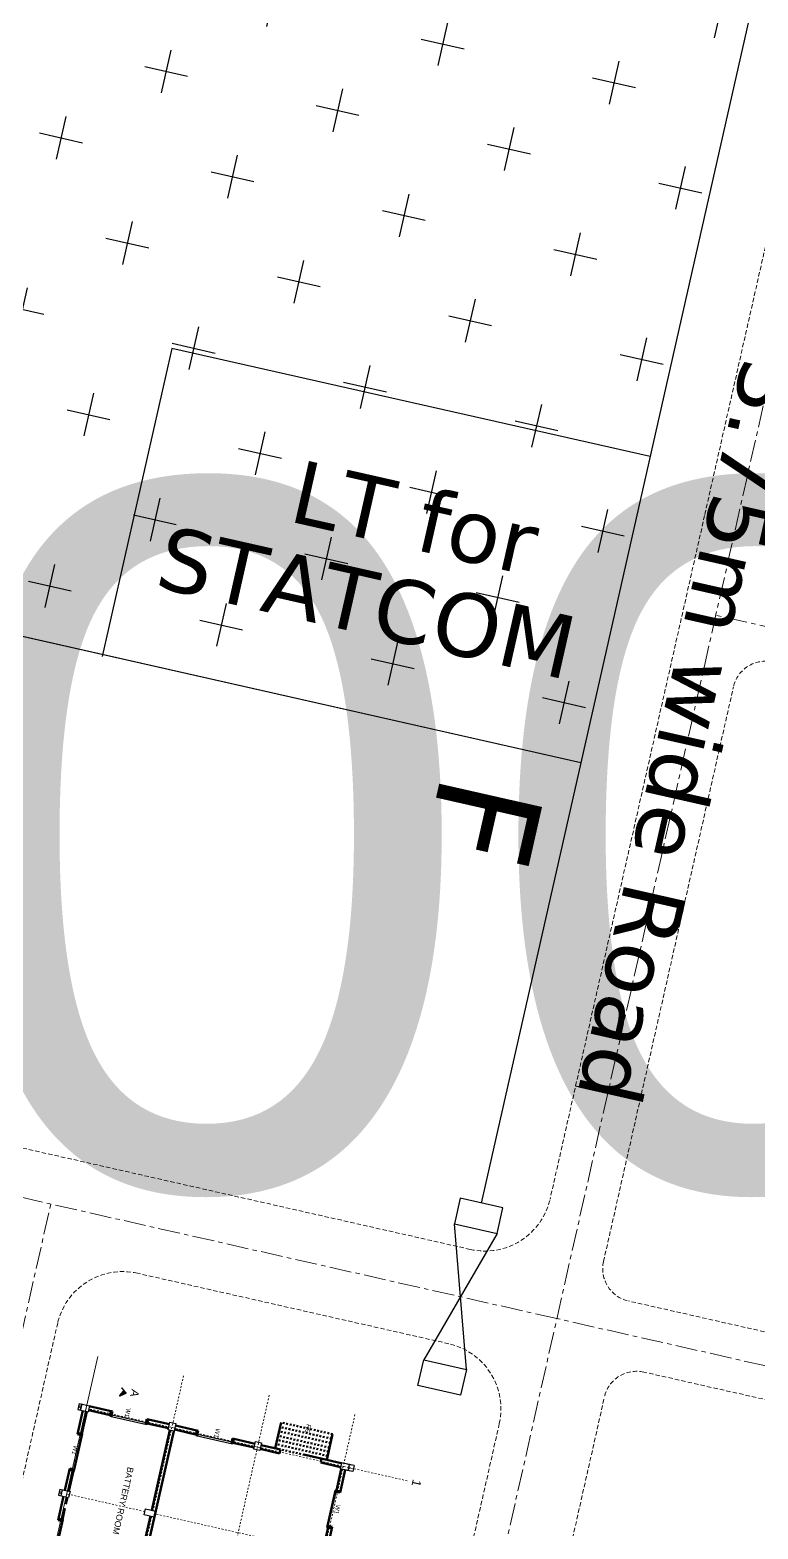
# Model space of a CAD drawing. Header units: metres. Extents: x 166708 to 226832, y 1503833 to 1555994.
# Drawn here: x 222307.4 to 222348.8, y 1554531.3 to 1554616.5 of the extents above; entities that cross this region are included whole.
import ezdxf

# ---------------------------------------------------------------- set-up
doc = ezdxf.new("R2010")
doc.units = ezdxf.units.M
doc.header["$MEASUREMENT"] = 0
for name, pattern in [('ACAD_ISO04W100', [30, 24, -3, 0, -3]), ('CENTER', [2, 1.25, -0.25, 0.25, -0.25]), ('HIDDEN', [0.375, 0.25, -0.125]), ('HIDDENX2', [0.75, 0.5, -0.25])]:
    doc.linetypes.add(name, pattern=pattern)
for name, color, linetype in [('Aelev-1', 5, 'Continuous'), ('Details', 7, 'Continuous'), ('E-LAY-DIM', 7, 'Continuous'), ('E-LAY-FENC', 7, 'FENCELINE1'), ('GLASS', 130, 'Continuous'), ('TEXT', 3, 'Continuous'), ('TXT', 222, 'Continuous')]:
    doc.layers.add(name, color=color, linetype=linetype)
for name, color, linetype, lineweight in [('E-LAY-CNTRL', 1, 'CENTER', 0), ('E-LAY-EXIST', 8, 'HIDDEN', 0), ('L00', 8, 'Continuous', 9), ('L09', 6, 'Continuous', 9), ('L25', 5, 'Continuous', 25), ('Wall', 6, 'Continuous', 70)]:
    doc.layers.add(name, color=color, linetype=linetype, lineweight=lineweight)
doc.styles.get("Standard").update_dxf_attribs({"font": 'arial.ttf'})
doc.styles.add('STYLE1', font='verdana.ttf')
doc.linetypes.add('FENCELINE1', pattern='A,0.25,-0.1,[133,ltypeshp.shx,S=0.1,R=0,X=-0.1,Y=0],-0.1,1', length=1.45)
doc.linetypes.add('PALLAV1', pattern='A,0.5,["X",Standard,S=0.1,R=0,X=-0.1,Y=-0.05],0.1', length=0.6)

# ---------------------------------------------------------------- blocks, each defined once
blk = doc.blocks.new('cr')
at = {"layer": 'Aelev-1', "linetype": 'Continuous', "ltscale": 100}
h = blk.add_hatch(dxfattribs=at)
h.set_pattern_fill('ANSI31', color=1, scale=1.3, style=0)
h.set_pattern_definition([(135.000000035, (-1064448.56976, 1019283.31253), (0.11490485187, 0.11490485201), [])])
h.paths.add_polyline_path([(-1058535, 779818), (-1058640, 779655), (-1058283, 779473)])
at = {"layer": 'Aelev-1', "color": 1, "linetype": 'Continuous', "ltscale": 100}
for p, q in [((-1058535, 779818), (-1058748, 779486)), ((-1058748, 779486), (-1058640, 779655)), ((-1058640, 779655), (-1058283, 779473)), ((-1058283, 779473), (-1058535, 779818))]:
    blk.add_line(p, q, dxfattribs=at)
at = {"layer": 'GLASS', "color": 4, "linetype": 'Continuous', "ltscale": 3}
for p, q in [((-1053682, 792701), (-1055682, 792701)), ((-1053682, 792701), (-1055682, 792701)), ((-1053607, 792631), (-1055757, 792631)), ((-1053607, 792631), (-1055757, 792631)), ((-1057137, 784281), (-1057137, 786281)), ((-1057032, 784206), (-1057032, 786356)), ((-1057137, 779281), (-1057137, 781281)), ((-1057032, 779206), (-1057032, 781356)), ((-1053547, 777931), (-1055697, 777931)), ((-1053547, 777931), (-1055697, 777931)), ((-1053622, 777861), (-1055622, 777861)), ((-1053622, 777861), (-1055622, 777861)), ((-1048547, 777931), (-1050697, 777931)), ((-1048622, 777861), (-1050622, 777861))]:
    blk.add_line(p, q, dxfattribs=at)
at = {"layer": 'L00', "linetype": 'ACAD_ISO04W100', "ltscale": 3}
for p, q in [((-1057182, 796516), (-1057182, 777931)), ((-1057182, 796516), (-1057182, 777931)), ((-1052182, 796516), (-1052182, 782931)), ((-1060199, 792781), (-1021347, 792781)), ((-1060199, 787781), (-1021347, 787781)), ((-1060199, 782781), (-1052343, 782781)), ((-1051993, 782781), (-1021347, 782781)), ((-1052182, 782331), (-1052182, 777781)), ((-1057357, 777781), (-1052182, 777781))]:
    blk.add_line(p, q, dxfattribs=at)
at = {"layer": 'L00', "linetype": 'Continuous', "ltscale": 100}
blk.add_line((-1060199, 777781), (-1037357, 777781), dxfattribs=at)
at = {"layer": 'L09', "ltscale": 2}
for centre in [(-1057176, 793133), (-1057176, 793133), (-1057176, 793133), (-1057176, 777431), (-1057176, 777430), (-1057176, 777430), (-1052176, 777431), (-1052176, 777430), (-1052176, 777430)]:
    blk.add_circle(centre, 50.4, dxfattribs=at)
at = {"layer": 'L25', "ltscale": 2}
for p, q in [((-1057357, 793381), (-1057357, 792631)), ((-1057357, 793381), (-1057007, 793381)), ((-1057357, 793231), (-1057357, 792631)), ((-1057357, 793081), (-1057007, 793081)), ((-1057357, 793081), (-1057007, 793081)), ((-1057357, 793081), (-1057007, 793081)), ((-1057007, 793381), (-1057007, 792631)), ((-1057007, 793231), (-1057007, 792631)), ((-1057357, 792631), (-1057007, 792631)), ((-1057357, 792631), (-1057007, 792631)), ((-1057357, 792631), (-1057007, 792631)), ((-1057357, 777931), (-1057007, 777931)), ((-1057357, 777331), (-1057357, 777931)), ((-1057357, 777331), (-1057357, 777931)), ((-1057357, 777483), (-1057007, 777483)), ((-1057357, 777481), (-1057007, 777481)), ((-1057357, 777481), (-1057007, 777481)), ((-1057007, 777331), (-1057007, 777931)), ((-1057007, 777331), (-1057007, 777931)), ((-1057007, 777331), (-1057007, 777931)), ((-1052357, 777931), (-1052007, 777931)), ((-1052357, 777931), (-1052007, 777931)), ((-1052357, 777331), (-1052357, 777931)), ((-1052357, 777481), (-1052007, 777481)), ((-1052007, 777331), (-1052007, 777931)), ((-1057357, 777333), (-1057007, 777333)), ((-1057357, 777331), (-1057007, 777331)), ((-1057357, 777331), (-1057007, 777331)), ((-1052357, 777331), (-1052007, 777331))]:
    blk.add_line(p, q, dxfattribs=at)
for points in [[(-1057457, 787956), (-1057007, 787956), (-1057007, 787606), (-1057457, 787606)], [(-1057457, 782956), (-1057007, 782956), (-1057007, 782606), (-1057457, 782606)], [(-1052343, 782931), (-1051993, 782931), (-1051993, 782331), (-1052343, 782331)]]:
    blk.add_lwpolyline(points, close=True, dxfattribs=at)
at = {"layer": 'Wall', "linetype": 'Continuous', "ltscale": 3}
for p, q in [((-1057007, 792931), (-1055682, 792931)), ((-1057007, 792931), (-1055682, 792931)), ((-1057007, 792701), (-1055757, 792701)), ((-1057007, 792701), (-1055757, 792701)), ((-1055757, 792931), (-1055757, 792631)), ((-1055757, 792931), (-1055757, 792631)), ((-1055682, 792931), (-1055682, 792631)), ((-1055682, 792931), (-1055682, 792631)), ((-1053682, 792931), (-1052357, 792931)), ((-1053682, 792931), (-1053682, 792631)), ((-1053682, 792931), (-1053682, 792631)), ((-1053682, 792931), (-1052357, 792931)), ((-1053607, 792931), (-1053607, 792631)), ((-1053607, 792931), (-1053607, 792631)), ((-1053607, 792701), (-1052357, 792701)), ((-1053607, 792701), (-1052357, 792701)), ((-1057332, 792631), (-1057332, 790439)), ((-1057102, 792631), (-1057102, 791481)), ((-1057332, 789081), (-1057332, 787956)), ((-1057102, 789081), (-1057102, 787956)), ((-1057332, 787606), (-1057332, 786281)), ((-1057102, 787606), (-1057102, 786356)), ((-1057332, 786356), (-1057032, 786356)), ((-1057332, 786281), (-1057032, 786281)), ((-1057332, 784281), (-1057032, 784281)), ((-1057332, 784281), (-1057332, 782956)), ((-1057332, 784206), (-1057032, 784206)), ((-1057102, 784206), (-1057102, 783755)), ((-1057102, 784206), (-1057102, 782956)), ((-1057332, 782606), (-1057332, 781281)), ((-1057102, 782606), (-1057102, 781356)), ((-1057007, 782931), (-1047382, 782931)), ((-1057332, 781356), (-1057032, 781356)), ((-1057332, 781281), (-1057032, 781281)), ((-1057332, 779281), (-1057332, 777931)), ((-1057332, 779281), (-1057032, 779281)), ((-1057332, 779206), (-1057032, 779206)), ((-1057102, 779206), (-1057102, 777931)), ((-1057007, 777861), (-1055697, 777861)), ((-1057007, 777861), (-1055697, 777861)), ((-1057007, 777631), (-1055622, 777631)), ((-1057007, 777631), (-1055622, 777631)), ((-1055697, 777631), (-1055697, 777931)), ((-1055697, 777631), (-1055697, 777931)), ((-1055622, 777631), (-1055622, 777931)), ((-1055622, 777631), (-1055622, 777931)), ((-1053622, 777631), (-1053622, 777931)), ((-1053622, 777631), (-1053622, 777931)), ((-1053622, 777631), (-1052357, 777631)), ((-1053622, 777631), (-1052357, 777631)), ((-1053547, 777631), (-1053547, 777931)), ((-1053547, 777631), (-1053547, 777931)), ((-1053547, 777861), (-1052357, 777861)), ((-1053547, 777861), (-1052357, 777861)), ((-1052007, 777861), (-1051597, 777861)), ((-1052007, 777631), (-1050622, 777631)), ((-1051367, 777861), (-1050697, 777861)), ((-1050697, 777631), (-1050697, 777931)), ((-1050622, 777631), (-1050622, 777931))]:
    blk.add_line(p, q, dxfattribs=at)
at = {"layer": 'Wall', "linetype": 'HIDDENX2', "ltscale": 3}
for p, q in [((-1058832, 791781), (-1058832, 788781)), ((-1058567, 791781), (-1058567, 788781)), ((-1058317, 791781), (-1058317, 788781)), ((-1058052, 791781), (-1058052, 788781)), ((-1057817, 791781), (-1057817, 788781)), ((-1057567, 791781), (-1057567, 788781)), ((-1057332, 791481), (-1057332, 788481))]:
    blk.add_line(p, q, dxfattribs=at)
at = {"layer": 'Wall', "linetype": 'Continuous', "ltscale": 100}
for p, q in [((-1057332, 791781), (-1058832, 791781)), ((-1057102, 791481), (-1057332, 791481)), ((-1057332, 788781), (-1058832, 788781)), ((-1057102, 789081), (-1057332, 789081)), ((-1057007, 782701), (-1052343, 782701)), ((-1051993, 782701), (-1047382, 782701))]:
    blk.add_line(p, q, dxfattribs=at)
at = {"layer": 'TEXT', "linetype": 'ACAD_ISO04W100', "ltscale": 3, "attachment_point": 5, "rotation": 0}
for s, insert, char_height in [('1', (-1057170, 797057), 500), ('{\\fArial|b0|i0|c0|p34;W1}', (-1054715, 792990), 250), ('{\\fArial|b0|i0|c0|p34;W1}', (-1057437, 785366), 250), ('{\\fArial|b0|i0|c0|p34; BATTERY ROOM}', (-1052575, 780996), 350), ('{\\fArial|b0|i0|c0|p34;W1}', (-1057447, 780149), 250), ('{\\fArial|b0|i0|c0|p34;W1}', (-1054712, 777685), 250), ('{\\fArial|b0|i0|c0|p34;W1}', (-1054712, 777685), 250)]:
    blk.add_mtext(s, dxfattribs=dict(at, insert=insert, char_height=char_height))
at = {"layer": 'TEXT', "linetype": 'HIDDENX2', "ltscale": 3, "insert": (-1058839, 790355), "char_height": 250, "attachment_point": 5, "rotation": 0}
blk.add_mtext('{\\fArial|b0|i0|c0|p34;RS}', dxfattribs=at)
at = {"layer": 'TEXT', "color": 1, "linetype": 'ACAD_ISO04W100', "ltscale": 3, "insert": (-1058620, 780295), "char_height": 455, "attachment_point": 5, "rotation": 0}
blk.add_mtext('{\\fArial|b0|i0|c0|p34;A}', dxfattribs=at)

msp = doc.modelspace()

# ---------------------------------------------------------------- hatches: boundary and pattern name
at = {"layer": 'E-LAY-DIM'}
h = msp.add_hatch(dxfattribs=at)
h.set_pattern_fill('CROSS', color=2, scale=20, angle=-102.7460156)
h.set_pattern_definition([(257.254, (221611.7076, 1555107.742), (3.77364, -5.979936), [2.5, -7.5]), (347.254, (221610.2127, 1555106.7983), (5.979936, 3.77364), [2.5, -7.5])])
h.paths.add_polyline_path([(222338.73649, 1554574.81845), (222270.46145, 1554590.26252), (222296.4662, 1554705.2241), (222411.94428, 1554696.89067), (222399.90195, 1554643.65403), (222356.41153, 1554652.95614)])

# ---------------------------------------------------------------- linework, layer by layer
at = {"layer": 'E-LAY-CNTRL'}
for p, q in [((222352.64397, 1554610.7311, -0.36777), (222319.39256, 1554463.73352, -0.3651)), ((222337.37387, 1554543.22517, -0.36393), (222246.39857, 1554563.80413, -0.36393)), ((222305.10142, 1554534.36916, -0.36393), (222308.57811, 1554549.73888, -0.36393))]:
    msp.add_line(p, q, dxfattribs=at)
at = {"layer": 'E-LAY-CNTRL', "elevation": -0.36393}
for points in [[(222488.63439, 1554551.04533), (222346.41968, 1554583.21484)], [(222478.00691, 1554511.41344), (222337.37387, 1554543.22517)]]:
    msp.add_lwpolyline(points, dxfattribs=at)
at = {"layer": 'E-LAY-DIM'}
for p, q in [((222332.22615, 1554540.32621, -0.36393), (222331.55118, 1554548.60568, -0.36393)), ((222333.97498, 1554548.05741, -0.36393), (222329.80235, 1554540.87448, -0.36393))]:
    msp.add_line(p, q, dxfattribs=at)
at = {"layer": 'E-LAY-DIM', "elevation": -0.36417}
msp.add_lwpolyline([(222338.44419, 1554556.45529), (222342.10179, 1554555.62793)], dxfattribs=at)
at = {"layer": 'E-LAY-DIM', "elevation": -0.36393}
for points in [[(222333.97498, 1554548.05741), (222334.30563, 1554549.51918), (222331.88183, 1554550.06745), (222331.55118, 1554548.60568)], [(222332.22615, 1554540.32621), (222331.89549, 1554538.86444), (222329.47169, 1554539.41272), (222329.80235, 1554540.87448)]]:
    msp.add_lwpolyline(points, close=True, dxfattribs=at)
at = {"layer": 'E-LAY-EXIST', "color": 4}
for p, q in [((222350.81336, 1554611.13682, -0.36621), (222345.77995, 1554588.88515, -0.36538)), ((222345.77995, 1554588.88515, -0.36538), (222336.98782, 1554550.01701, -0.36393)), ((222340.03003, 1554546.46908, -0.36393), (222347.42112, 1554579.14356, -0.36393)), ((222332.44545, 1554547.15948, -0.36393), (222303.92711, 1554553.61044, -0.36393)), ((222331.23198, 1554541.79501, -0.36393), (222313.50653, 1554545.80458, -0.36393)), ((222522.18595, 1554503.34235, -0.1875), (222341.44514, 1554544.22661, -0.36393)), ((222308.97175, 1554542.97951, -0.36393), (222306.34052, 1554531.34734, -0.25062)), ((222521.35859, 1554499.68476, -0.1875), (222342.32466, 1554540.18291, -0.35998)), ((222323.94862, 1554467.44477, -0.2911), (222340.08218, 1554538.7678, -0.36393)), ((222334.09995, 1554537.25026, -0.36393), (222316.95701, 1554461.46497, -0.28642))]:
    msp.add_line(p, q, dxfattribs=at)
for centre, radius, start, end in [((222349.24992, 1554578.72988, -0.36393), 1.875, 77.253983, 167.2539837), ((222333.28384, 1554550.86584, -0.36393), 3.8, 257.253983, 347.2539837), ((222312.66814, 1554542.09822, -0.36393), 3.8, 77.253983, 167.2539837), ((222341.85882, 1554546.0554, -0.36393), 1.875, 167.2539837, 257.253983), ((222330.39359, 1554538.08865, -0.36393), 3.8, 347.2539837, 77.253983), ((222341.91098, 1554538.35412, -0.36393), 1.875, 77.253983, 167.2539837)]:
    msp.add_arc(centre, radius, start, end, dxfattribs=at)
at = {"layer": 'E-LAY-FENC', "color": 4, "linetype": 'PALLAV1', "ltscale": 5}
for p, q in [((222315.46087, 1554598.39296, -0.35748), (222311.49634, 1554580.8666, -0.35748)), ((222342.67656, 1554592.23667, -0.35748), (222315.46087, 1554598.39296, -0.35748)), ((222338.73649, 1554574.81845, -0.36393), (222270.46145, 1554590.26252, -0.36393)), ((222338.73649, 1554574.81845, -0.35748), (222333.07659, 1554549.79719, -0.35748))]:
    msp.add_line(p, q, dxfattribs=at)
at = {"layer": 'E-LAY-FENC', "color": 4, "linetype": 'Continuous', "ltscale": 5, "elevation": -0.36393}
msp.add_lwpolyline([(222338.73649, 1554574.81845), (222270.46145, 1554590.26252), (222296.4662, 1554705.2241), (222411.94428, 1554696.89067), (222399.90195, 1554643.65403), (222356.41153, 1554652.95614), (222338.73649, 1554574.81845)], dxfattribs=at)

# ---------------------------------------------------------------- block references
at = {"layer": 'E-LAY-DIM', "xscale": 0.0009999999398089005, "yscale": 0.0009999999398089005, "zscale": 0.0009999999398089005, "rotation": 257.2539829661908}
msp.add_blockref('cr', (221318.73019, 1553678.60524, -0.36393), dxfattribs=at)

# ---------------------------------------------------------------- texts
at = {"layer": 'Details', "color": 0, "linetype": 'Continuous'}
msp.add_text('B.T. Road Kadiri to Rayachoti', height=42, rotation=330.1158044, dxfattribs=at).set_placement((222339.26069, 1554927.61846))
msp.add_text('400 X 220 kv', height=40, dxfattribs=at).set_placement((222270.85582, 1554550.69625))
at = {"layer": 'E-LAY-EXIST', "color": 4, "style": 'STYLE1'}
msp.add_text('3.75m wide Road', height=3.6, rotation=257.2539797, dxfattribs=at).set_placement((222348.02608, 1554598.00929, -0.37262))
at = {"layer": 'TXT', "linetype": 'Continuous', "style": 'STYLE1'}
for s, height, rotation, p in [('LT for', 3.6, 347.2539837, (222322.00341, 1554588.58288, -1.23091)), ('STATCOM', 3.6, 347.2539837, (222314.39104, 1554584.85973, -1.23091)), ('F', 6, 257.2539797, (222330.8571, 1554574.42629, -0.36393))]:
    msp.add_text(s, height=height, rotation=rotation, dxfattribs=at).set_placement(p)

doc.saveas('drawing.dxf')
